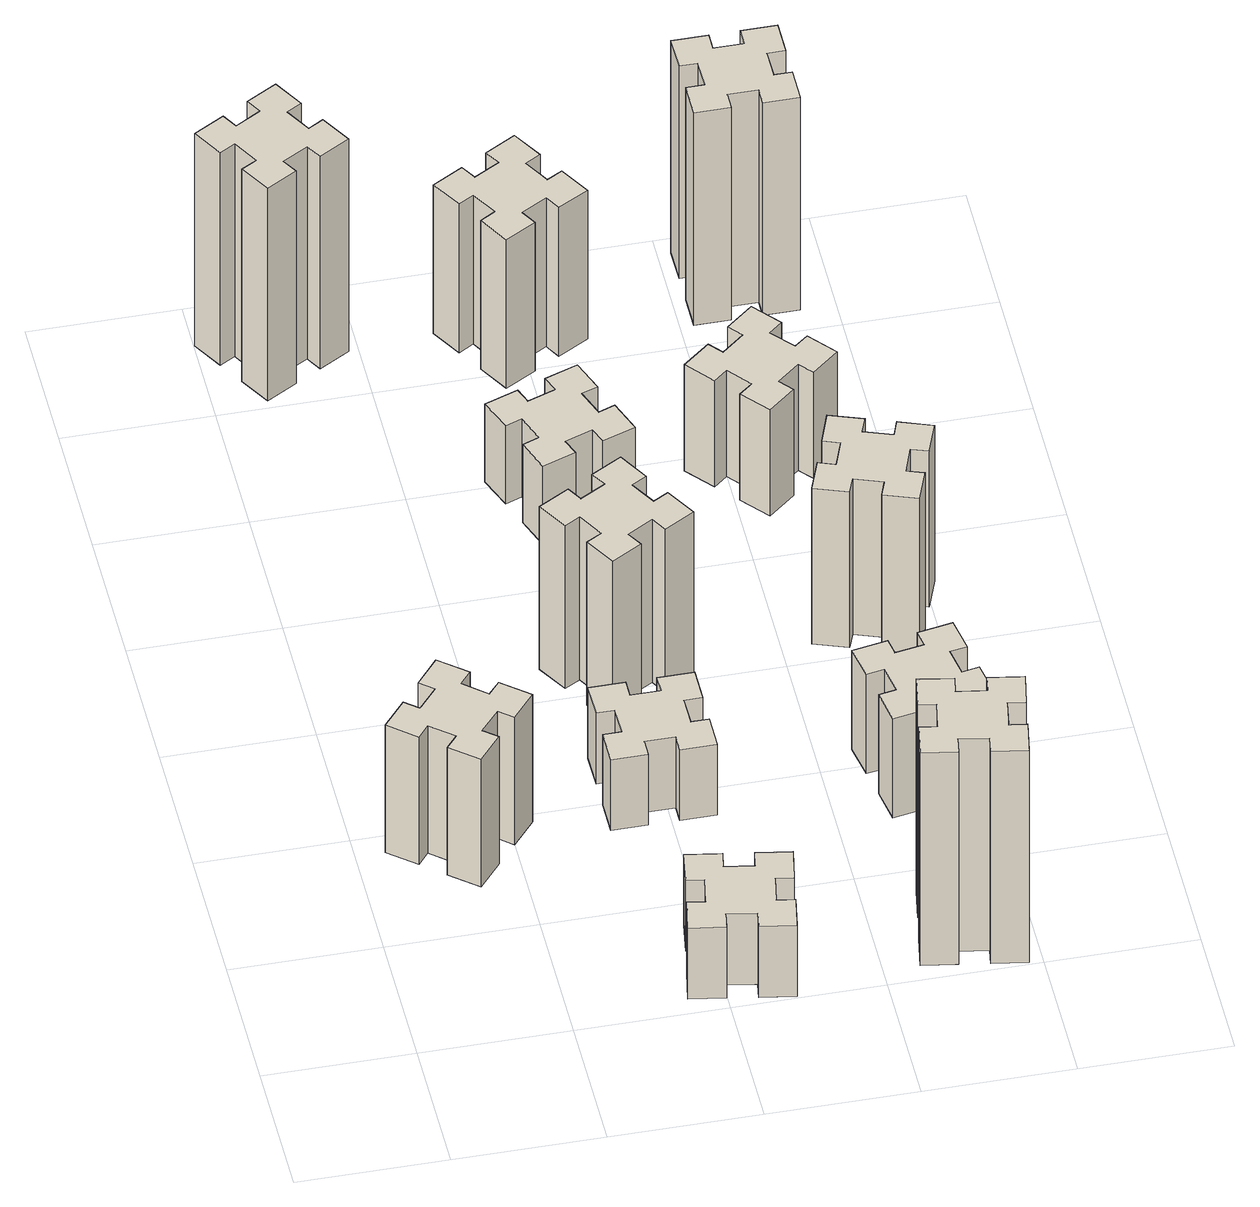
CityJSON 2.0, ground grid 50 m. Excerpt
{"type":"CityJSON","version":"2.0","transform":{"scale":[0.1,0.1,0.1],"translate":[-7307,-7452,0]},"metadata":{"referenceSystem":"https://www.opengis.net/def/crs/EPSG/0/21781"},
"CityObjects":{
"building1":{"type":"Building","attributes":{"class":"1000","function":"1000","usage":"1000","yearOfConstruction":2016,"roofType":"1000","measuredHeight":54,"storeysAboveGround":30,"storeysBelowGround":0},"geometry":[{"type":"Solid","lod":"1","boundaries":[[[[0,1,2,3,4,5,6,7,8,9,10,11,12,13,14,15,16,17,18,19]],[[17,16,20,21]],[[16,15,22,20]],[[15,14,23,22]],[[14,13,24,23]],[[13,12,25,24]],[[12,11,26,25]],[[11,10,27,26]],[[10,9,28,27]],[[9,8,29,28]],[[8,7,30,29]],[[7,6,31,30]],[[6,5,32,31]],[[5,4,33,32]],[[4,3,34,33]],[[3,2,35,34]],[[2,1,36,35]],[[1,0,37,36]],[[0,19,38,37]],[[19,18,39,38]],[[18,17,21,39]],[[24,25,26,27,28,29,30,31,32,33,34,35,36,37,38,39,21,20,22,23]]]]}]},
"building2":{"type":"Building","attributes":{"class":"1000","function":"1000","usage":"1000","yearOfConstruction":2016,"roofType":"1000","measuredHeight":30,"storeysAboveGround":30,"storeysBelowGround":0},"geometry":[{"type":"Solid","lod":"1","boundaries":[[[[40,41,42,43,44,45,46,47,48,49,50,51,52,53,54,55,56,57,58,59]],[[57,56,60,61]],[[56,55,62,60]],[[55,54,63,62]],[[54,53,64,63]],[[53,52,65,64]],[[52,51,66,65]],[[51,50,67,66]],[[50,49,68,67]],[[49,48,69,68]],[[48,47,70,69]],[[47,46,71,70]],[[46,45,72,71]],[[45,44,73,72]],[[44,43,74,73]],[[43,42,75,74]],[[42,41,76,75]],[[41,40,77,76]],[[40,59,78,77]],[[59,58,79,78]],[[58,57,61,79]],[[64,65,66,67,68,69,70,71,72,73,74,75,76,77,78,79,61,60,62,63]]]]}]},
"building3":{"type":"Building","attributes":{"class":"1000","function":"1000","usage":"1000","yearOfConstruction":2016,"roofType":"1000","measuredHeight":90,"storeysAboveGround":30,"storeysBelowGround":0},"geometry":[{"type":"Solid","lod":"1","boundaries":[[[[80,81,82,83,84,85,86,87,88,89,90,91,92,93,94,95,96,97,98,99]],[[97,96,100,101]],[[96,95,102,100]],[[95,94,103,102]],[[94,93,104,103]],[[93,92,105,104]],[[92,91,106,105]],[[91,90,107,106]],[[90,89,108,107]],[[89,88,109,108]],[[88,87,110,109]],[[87,86,111,110]],[[86,85,112,111]],[[85,84,113,112]],[[84,83,114,113]],[[83,82,115,114]],[[82,81,116,115]],[[81,80,117,116]],[[80,99,118,117]],[[99,98,119,118]],[[98,97,101,119]],[[104,105,106,107,108,109,110,111,112,113,114,115,116,117,118,119,101,100,102,103]]]]}]},
"building4":{"type":"Building","attributes":{"class":"1000","function":"1000","usage":"1000","yearOfConstruction":2016,"roofType":"1000","measuredHeight":30,"storeysAboveGround":30,"storeysBelowGround":0},"geometry":[{"type":"Solid","lod":"1","boundaries":[[[[120,121,122,123,124,125,126,127,128,129,130,131,132,133,134,135,136,137,138,139]],[[137,136,140,141]],[[136,135,142,140]],[[135,134,143,142]],[[134,133,144,143]],[[133,132,145,144]],[[132,131,146,145]],[[131,130,147,146]],[[130,129,148,147]],[[129,128,149,148]],[[128,127,150,149]],[[127,126,151,150]],[[126,125,152,151]],[[125,124,153,152]],[[124,123,154,153]],[[123,122,155,154]],[[122,121,156,155]],[[121,120,157,156]],[[120,139,158,157]],[[139,138,159,158]],[[138,137,141,159]],[[144,145,146,147,148,149,150,151,152,153,154,155,156,157,158,159,141,140,142,143]]]]}]},
"building5":{"type":"Building","attributes":{"class":"1000","function":"1000","usage":"1000","yearOfConstruction":2016,"roofType":"1000","measuredHeight":69,"storeysAboveGround":30,"storeysBelowGround":0},"geometry":[{"type":"Solid","lod":"1","boundaries":[[[[160,161,162,163,164,165,166,167,168,169,170,171,172,173,174,175,176,177,178,179]],[[177,176,180,181]],[[176,175,182,180]],[[175,174,183,182]],[[174,173,184,183]],[[173,172,185,184]],[[172,171,186,185]],[[171,170,187,186]],[[170,169,188,187]],[[169,168,189,188]],[[168,167,190,189]],[[167,166,191,190]],[[166,165,192,191]],[[165,164,193,192]],[[164,163,194,193]],[[163,162,195,194]],[[162,161,196,195]],[[161,160,197,196]],[[160,179,198,197]],[[179,178,199,198]],[[178,177,181,199]],[[184,185,186,187,188,189,190,191,192,193,194,195,196,197,198,199,181,180,182,183]]]]}]},
"building6":{"type":"Building","attributes":{"class":"1000","function":"1000","usage":"1000","yearOfConstruction":2016,"roofType":"1000","measuredHeight":33,"storeysAboveGround":30,"storeysBelowGround":0},"geometry":[{"type":"Solid","lod":"1","boundaries":[[[[200,201,202,203,204,205,206,207,208,209,210,211,212,213,214,215,216,217,218,219]],[[217,216,220,221]],[[216,215,222,220]],[[215,214,223,222]],[[214,213,224,223]],[[213,212,225,224]],[[212,211,226,225]],[[211,210,227,226]],[[210,209,228,227]],[[209,208,229,228]],[[208,207,230,229]],[[207,206,231,230]],[[206,205,232,231]],[[205,204,233,232]],[[204,203,234,233]],[[203,202,235,234]],[[202,201,236,235]],[[201,200,237,236]],[[200,219,238,237]],[[219,218,239,238]],[[218,217,221,239]],[[224,225,226,227,228,229,230,231,232,233,234,235,236,237,238,239,221,220,222,223]]]]}]},
"building7":{"type":"Building","attributes":{"class":"1000","function":"1000","usage":"1000","yearOfConstruction":2016,"roofType":"1000","measuredHeight":90,"storeysAboveGround":30,"storeysBelowGround":0},"geometry":[{"type":"Solid","lod":"1","boundaries":[[[[240,241,242,243,244,245,246,247,248,249,250,251,252,253,254,255,256,257,258,259]],[[257,256,260,261]],[[256,255,262,260]],[[255,254,263,262]],[[254,253,264,263]],[[253,252,265,264]],[[252,251,266,265]],[[251,250,267,266]],[[250,249,268,267]],[[249,248,269,268]],[[248,247,270,269]],[[247,246,271,270]],[[246,245,272,271]],[[245,244,273,272]],[[244,243,274,273]],[[243,242,275,274]],[[242,241,276,275]],[[241,240,277,276]],[[240,259,278,277]],[[259,258,279,278]],[[258,257,261,279]],[[264,265,266,267,268,269,270,271,272,273,274,275,276,277,278,279,261,260,262,263]]]]}]},
"building8":{"type":"Building","attributes":{"class":"1000","function":"1000","usage":"1000","yearOfConstruction":2016,"roofType":"1000","measuredHeight":63,"storeysAboveGround":30,"storeysBelowGround":0},"geometry":[{"type":"Solid","lod":"1","boundaries":[[[[280,281,282,283,284,285,286,287,288,289,290,291,292,293,294,295,296,297,298,299]],[[297,296,300,301]],[[296,295,302,300]],[[295,294,303,302]],[[294,293,304,303]],[[293,292,305,304]],[[292,291,306,305]],[[291,290,307,306]],[[290,289,308,307]],[[289,288,309,308]],[[288,287,310,309]],[[287,286,311,310]],[[286,285,312,311]],[[285,284,313,312]],[[284,283,314,313]],[[283,282,315,314]],[[282,281,316,315]],[[281,280,317,316]],[[280,299,318,317]],[[299,298,319,318]],[[298,297,301,319]],[[304,305,306,307,308,309,310,311,312,313,314,315,316,317,318,319,301,300,302,303]]]]}]},
"building9":{"type":"Building","attributes":{"class":"1000","function":"1000","usage":"1000","yearOfConstruction":2016,"roofType":"1000","measuredHeight":42,"storeysAboveGround":30,"storeysBelowGround":0},"geometry":[{"type":"Solid","lod":"1","boundaries":[[[[320,321,322,323,324,325,326,327,328,329,330,331,332,333,334,335,336,337,338,339]],[[337,336,340,341]],[[336,335,342,340]],[[335,334,343,342]],[[334,333,344,343]],[[333,332,345,344]],[[332,331,346,345]],[[331,330,347,346]],[[330,329,348,347]],[[329,328,349,348]],[[328,327,350,349]],[[327,326,351,350]],[[326,325,352,351]],[[325,324,353,352]],[[324,323,354,353]],[[323,322,355,354]],[[322,321,356,355]],[[321,320,357,356]],[[320,339,358,357]],[[339,338,359,358]],[[338,337,341,359]],[[344,345,346,347,348,349,350,351,352,353,354,355,356,357,358,359,341,340,342,343]]]]}]},
"building10":{"type":"Building","attributes":{"class":"1000","function":"1000","usage":"1000","yearOfConstruction":2016,"roofType":"1000","measuredHeight":66,"storeysAboveGround":30,"storeysBelowGround":0},"geometry":[{"type":"Solid","lod":"1","boundaries":[[[[360,361,362,363,364,365,366,367,368,369,370,371,372,373,374,375,376,377,378,379]],[[377,376,380,381]],[[376,375,382,380]],[[375,374,383,382]],[[374,373,384,383]],[[373,372,385,384]],[[372,371,386,385]],[[371,370,387,386]],[[370,369,388,387]],[[369,368,389,388]],[[368,367,390,389]],[[367,366,391,390]],[[366,365,392,391]],[[365,364,393,392]],[[364,363,394,393]],[[363,362,395,394]],[[362,361,396,395]],[[361,360,397,396]],[[360,379,398,397]],[[379,378,399,398]],[[378,377,381,399]],[[384,385,386,387,388,389,390,391,392,393,394,395,396,397,398,399,381,380,382,383]]]]}]},
"building11":{"type":"Building","attributes":{"class":"1000","function":"1000","usage":"1000","yearOfConstruction":2016,"roofType":"1000","measuredHeight":45,"storeysAboveGround":30,"storeysBelowGround":0},"geometry":[{"type":"Solid","lod":"1","boundaries":[[[[400,401,402,403,404,405,406,407,408,409,410,411,412,413,414,415,416,417,418,419]],[[417,416,420,421]],[[416,415,422,420]],[[415,414,423,422]],[[414,413,424,423]],[[413,412,425,424]],[[412,411,426,425]],[[411,410,427,426]],[[410,409,428,427]],[[409,408,429,428]],[[408,407,430,429]],[[407,406,431,430]],[[406,405,432,431]],[[405,404,433,432]],[[404,403,434,433]],[[403,402,435,434]],[[402,401,436,435]],[[401,400,437,436]],[[400,419,438,437]],[[419,418,439,438]],[[418,417,421,439]],[[424,425,426,427,428,429,430,431,432,433,434,435,436,437,438,439,421,420,422,423]]]]}]},
"building12":{"type":"Building","attributes":{"class":"1000","function":"1000","usage":"1000","yearOfConstruction":2016,"roofType":"1000","measuredHeight":90,"storeysAboveGround":30,"storeysBelowGround":0},"geometry":[{"type":"Solid","lod":"1","boundaries":[[[[440,441,442,443,444,445,446,447,448,449,450,451,452,453,454,455,456,457,458,459]],[[457,456,460,461]],[[456,455,462,460]],[[455,454,463,462]],[[454,453,464,463]],[[453,452,465,464]],[[452,451,466,465]],[[451,450,467,466]],[[450,449,468,467]],[[449,448,469,468]],[[448,447,470,469]],[[447,446,471,470]],[[446,445,472,471]],[[445,444,473,472]],[[444,443,474,473]],[[443,442,475,474]],[[442,441,476,475]],[[441,440,477,476]],[[440,459,478,477]],[[459,458,479,478]],[[458,457,461,479]],[[464,465,466,467,468,469,470,471,472,473,474,475,476,477,478,479,461,460,462,463]]]]}]}
},
"vertices":[
[226,893,0],[303,829,0],[264,783,0],[356,706,0],[433,798,0],[387,836,0],[452,913,0],[498,874,0],[575,966,0],[483,1043,0],[444,997,0],[368,1062,0],[406,1108,0],[314,1185,0],[237,1093,0],[283,1054,0],[219,978,0],[173,1016,0],[96,924,0],[188,847,0],[219,978,540],[173,1016,540],[283,1054,540],[237,1093,540],[314,1185,540],[406,1108,540],[368,1062,540],[444,997,540],[483,1043,540],[575,966,540],[498,874,540],[452,913,540],[387,836,540],[433,798,540],[356,706,540],[264,783,540],[303,829,540],[226,893,540],[188,847,540],[96,924,540],
[976,274,0],[958,175,0],[899,186,0],[878,67,0],[997,47,0],[1007,106,0],[1105,88,0],[1095,29,0],[1213,8,0],[1234,127,0],[1175,137,0],[1192,235,0],[1251,225,0],[1272,343,0],[1154,364,0],[1144,305,0],[1045,322,0],[1056,381,0],[937,402,0],[917,284,0],[1045,322,300],[1056,381,300],[1144,305,300],[1154,364,300],[1272,343,300],[1251,225,300],[1192,235,300],[1175,137,300],[1234,127,300],[1213,8,300],[1095,29,300],[1105,88,300],[1007,106,300],[997,47,300],[878,67,300],[899,186,300],[958,175,300],[976,274,300],[917,284,300],[937,402,300],
[224,3386,0],[137,3336,0],[107,3388,0],[3,3328,0],[63,3224,0],[115,3254,0],[165,3167,0],[113,3137,0],[173,3033,0],[277,3093,0],[247,3145,0],[334,3195,0],[364,3143,0],[468,3203,0],[408,3307,0],[356,3277,0],[306,3364,0],[358,3394,0],[298,3498,0],[194,3438,0],[306,3364,900],[358,3394,900],[356,3277,900],[408,3307,900],[468,3203,900],[364,3143,900],[334,3195,900],[247,3145,900],[277,3093,900],[173,3033,900],[113,3137,900],[165,3167,900],[115,3254,900],[63,3224,900],[3,3328,900],[107,3388,900],[137,3336,900],[224,3386,900],[194,3438,900],[298,3498,900],
[1025,1155,0],[925,1155,0],[925,1215,0],[805,1215,0],[805,1095,0],[865,1095,0],[865,995,0],[805,995,0],[805,875,0],[925,875,0],[925,935,0],[1025,935,0],[1025,875,0],[1145,875,0],[1145,995,0],[1085,995,0],[1085,1095,0],[1145,1095,0],[1145,1215,0],[1025,1215,0],[1085,1095,300],[1145,1095,300],[1085,995,300],[1145,995,300],[1145,875,300],[1025,875,300],[1025,935,300],[925,935,300],[925,875,300],[805,875,300],[805,995,300],[865,995,300],[865,1095,300],[805,1095,300],[805,1215,300],[925,1215,300],[925,1155,300],[1025,1155,300],[1025,1215,300],[1145,1215,300],
[1096,1597,0],[1046,1684,0],[1098,1714,0],[1038,1818,0],[934,1758,0],[964,1706,0],[877,1656,0],[847,1708,0],[743,1648,0],[803,1544,0],[855,1574,0],[905,1487,0],[853,1457,0],[913,1353,0],[1017,1413,0],[987,1465,0],[1074,1515,0],[1104,1463,0],[1208,1523,0],[1148,1627,0],[1074,1515,690],[1104,1463,690],[987,1465,690],[1017,1413,690],[913,1353,690],[853,1457,690],[905,1487,690],[855,1574,690],[803,1544,690],[743,1648,690],[847,1708,690],[877,1656,690],[964,1706,690],[934,1758,690],[1038,1818,690],[1098,1714,690],[1046,1684,690],[1096,1597,690],[1148,1627,690],[1208,1523,690],
[966,2305,0],[1060,2339,0],[1080,2283,0],[1193,2324,0],[1152,2437,0],[1096,2416,0],[1062,2510,0],[1118,2530,0],[1077,2643,0],[964,2602,0],[985,2546,0],[891,2512,0],[870,2568,0],[757,2527,0],[799,2414,0],[855,2435,0],[889,2341,0],[833,2320,0],[874,2207,0],[987,2249,0],[889,2341,330],[833,2320,330],[855,2435,330],[799,2414,330],[757,2527,330],[870,2568,330],[891,2512,330],[985,2546,330],[964,2602,330],[1077,2643,330],[1118,2530,330],[1062,2510,330],[1096,2416,330],[1152,2437,330],[1193,2324,330],[1080,2283,330],[1060,2339,330],[966,2305,330],[987,2249,330],[874,2207,330],
[1884,305,0],[1785,322,0],[1796,381,0],[1677,402,0],[1657,284,0],[1716,274,0],[1698,175,0],[1639,186,0],[1618,67,0],[1737,47,0],[1747,106,0],[1845,88,0],[1835,29,0],[1953,8,0],[1974,127,0],[1915,137,0],[1932,235,0],[1991,225,0],[2012,343,0],[1894,364,0],[1932,235,900],[1991,225,900],[1915,137,900],[1974,127,900],[1953,8,900],[1835,29,900],[1845,88,900],[1747,106,900],[1737,47,900],[1618,67,900],[1639,186,900],[1698,175,900],[1716,274,900],[1657,284,900],[1677,402,900],[1796,381,900],[1785,322,900],[1884,305,900],[1894,364,900],[2012,343,900],
[1096,3177,0],[1046,3264,0],[1098,3294,0],[1038,3398,0],[934,3338,0],[964,3286,0],[877,3236,0],[847,3288,0],[743,3228,0],[803,3124,0],[855,3154,0],[905,3067,0],[853,3037,0],[913,2933,0],[1017,2993,0],[987,3045,0],[1074,3095,0],[1104,3043,0],[1208,3103,0],[1148,3207,0],[1074,3095,630],[1104,3043,630],[987,3045,630],[1017,2993,630],[913,2933,630],[853,3037,630],[905,3067,630],[855,3154,630],[803,3124,630],[743,3228,630],[847,3288,630],[877,3236,630],[964,3286,630],[934,3338,630],[1038,3398,630],[1098,3294,630],[1046,3264,630],[1096,3177,630],[1148,3207,630],[1208,3103,630],
[1785,828,0],[1884,846,0],[1894,787,0],[2012,807,0],[1991,926,0],[1932,915,0],[1915,1014,0],[1974,1024,0],[1953,1142,0],[1835,1121,0],[1845,1062,0],[1747,1045,0],[1737,1104,0],[1618,1083,0],[1639,965,0],[1698,975,0],[1716,877,0],[1657,867,0],[1677,748,0],[1796,769,0],[1716,877,420],[1657,867,420],[1698,975,420],[1639,965,420],[1618,1083,420],[1737,1104,420],[1747,1045,420],[1845,1062,420],[1835,1121,420],[1953,1142,420],[1974,1024,420],[1915,1014,420],[1932,915,420],[1991,926,420],[2012,807,420],[1894,787,420],[1884,846,420],[1785,828,420],[1796,769,420],[1677,748,420],
[1900,1772,0],[1806,1806,0],[1827,1862,0],[1714,1903,0],[1673,1790,0],[1729,1770,0],[1695,1676,0],[1639,1697,0],[1597,1584,0],[1710,1543,0],[1731,1599,0],[1825,1565,0],[1804,1509,0],[1917,1467,0],[1958,1580,0],[1902,1601,0],[1936,1695,0],[1992,1674,0],[2033,1787,0],[1920,1828,0],[1936,1695,660],[1992,1674,660],[1902,1601,660],[1958,1580,660],[1917,1467,660],[1804,1509,660],[1825,1565,660],[1731,1599,660],[1710,1543,660],[1597,1584,660],[1639,1697,660],[1695,1676,660],[1729,1770,660],[1673,1790,660],[1714,1903,660],[1827,1862,660],[1806,1806,660],[1900,1772,660],[1920,1828,660],[2033,1787,660],
[1499,2393,0],[1563,2316,0],[1517,2278,0],[1594,2186,0],[1686,2263,0],[1648,2309,0],[1724,2373,0],[1763,2327,0],[1855,2404,0],[1778,2496,0],[1732,2458,0],[1667,2534,0],[1713,2573,0],[1636,2665,0],[1544,2588,0],[1583,2542,0],[1506,2477,0],[1468,2523,0],[1376,2446,0],[1453,2354,0],[1506,2477,450],[1468,2523,450],[1583,2542,450],[1544,2588,450],[1636,2665,450],[1713,2573,450],[1667,2534,450],[1732,2458,450],[1778,2496,450],[1855,2404,450],[1763,2327,450],[1724,2373,450],[1648,2309,450],[1686,2263,450],[1594,2186,450],[1517,2278,450],[1563,2316,450],[1499,2393,450],[1453,2354,450],[1376,2446,450],
[1665,3155,0],[1765,3155,0],[1765,3095,0],[1885,3095,0],[1885,3215,0],[1825,3215,0],[1825,3315,0],[1885,3315,0],[1885,3435,0],[1765,3435,0],[1765,3375,0],[1665,3375,0],[1665,3435,0],[1545,3435,0],[1545,3315,0],[1605,3315,0],[1605,3215,0],[1545,3215,0],[1545,3095,0],[1665,3095,0],[1605,3215,900],[1545,3215,900],[1605,3315,900],[1545,3315,900],[1545,3435,900],[1665,3435,900],[1665,3375,900],[1765,3375,900],[1765,3435,900],[1885,3435,900],[1885,3315,900],[1825,3315,900],[1825,3215,900],[1885,3215,900],[1885,3095,900],[1765,3095,900],[1765,3155,900],[1665,3155,900],[1665,3095,900],[1545,3095,900]
]}
